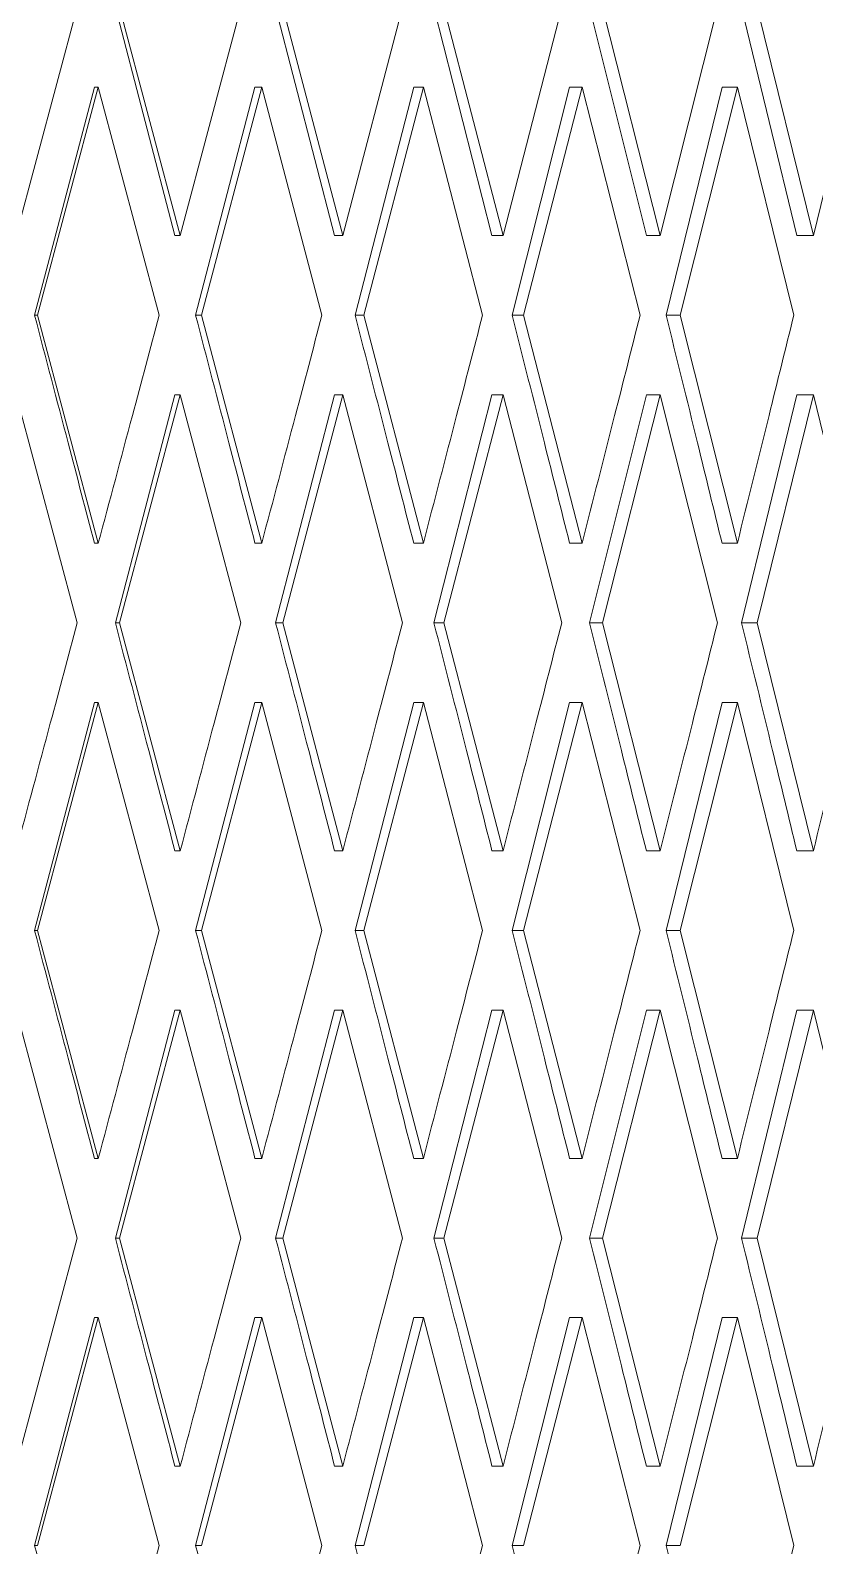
# Model space of a CAD drawing. Header units: centimetres. Extents: x -13594 to 4017, y -3206 to 1780.
# Drawn here: x 2320.89 to 2327.4, y -2204 to -2191.44 of the extents above; entities that cross this region are included whole.
import ezdxf

# ---------------------------------------------------------------- set-up
doc = ezdxf.new("R2010")
doc.units = ezdxf.units.CM

msp = doc.modelspace()

# ---------------------------------------------------------------- linework, layer by layer
at = {"color": 7, "linetype": 'Continuous', "lineweight": 0}
for p, q in [((2320.777, -2193.139), (2321.282, -2191.248)), ((2321.599, -2191.248), (2322.093, -2193.139)), ((2321.634, -2191.248), (2322.137, -2193.139)), ((2322.137, -2193.139), (2322.639, -2191.248)), ((2322.928, -2191.248), (2323.417, -2193.139)), ((2322.988, -2191.248), (2323.485, -2193.139)), ((2323.485, -2193.139), (2323.98, -2191.248)), ((2324.241, -2191.248), (2324.722, -2193.139)), ((2324.324, -2191.248), (2324.814, -2193.139)), ((2324.814, -2193.139), (2325.3, -2191.248)), ((2325.531, -2191.248), (2326.002, -2193.139)), ((2325.638, -2191.248), (2326.117, -2193.139)), ((2326.117, -2193.139), (2326.592, -2191.248)), ((2326.792, -2191.248), (2327.25, -2193.139)), ((2326.921, -2191.248), (2327.387, -2193.139)), ((2327.387, -2193.139), (2327.848, -2191.248)), ((2320.93, -2193.799), (2321.426, -2191.908)), ((2321.458, -2191.908), (2320.953, -2193.799)), ((2321.458, -2191.908), (2321.426, -2191.908)), ((2321.962, -2193.799), (2321.458, -2191.908)), ((2322.265, -2193.799), (2322.757, -2191.908)), ((2322.813, -2191.908), (2322.313, -2193.799)), ((2322.813, -2191.908), (2322.757, -2191.908)), ((2323.312, -2193.799), (2322.813, -2191.908)), ((2323.587, -2193.799), (2324.073, -2191.908)), ((2324.153, -2191.908), (2323.659, -2193.799)), ((2324.153, -2191.908), (2324.073, -2191.908)), ((2324.644, -2193.799), (2324.153, -2191.908)), ((2324.89, -2193.799), (2325.366, -2191.908)), ((2325.469, -2191.908), (2324.984, -2193.799)), ((2325.469, -2191.908), (2325.366, -2191.908)), ((2325.95, -2193.799), (2325.469, -2191.908)), ((2326.166, -2193.799), (2326.63, -2191.908)), ((2326.757, -2191.908), (2326.283, -2193.799)), ((2326.757, -2191.908), (2326.63, -2191.908)), ((2327.225, -2193.799), (2326.757, -2191.908)), ((2322.137, -2193.139), (2322.093, -2193.139)), ((2323.485, -2193.139), (2323.417, -2193.139)), ((2324.814, -2193.139), (2324.722, -2193.139)), ((2326.117, -2193.139), (2326.002, -2193.139)), ((2327.387, -2193.139), (2327.25, -2193.139)), ((2320.93, -2193.799), (2320.953, -2193.799)), ((2320.953, -2193.799), (2321.458, -2195.69)), ((2322.265, -2193.799), (2322.313, -2193.799)), ((2322.313, -2193.799), (2322.813, -2195.69)), ((2323.587, -2193.799), (2323.659, -2193.799)), ((2323.659, -2193.799), (2324.153, -2195.69)), ((2324.89, -2193.799), (2324.984, -2193.799)), ((2324.984, -2193.799), (2325.469, -2195.69)), ((2326.166, -2193.799), (2326.283, -2193.799)), ((2326.283, -2193.799), (2326.757, -2195.69)), ((2321.282, -2196.35), (2320.777, -2194.46)), ((2321.599, -2196.35), (2322.093, -2194.459)), ((2322.137, -2194.459), (2321.634, -2196.35)), ((2322.137, -2194.46), (2322.093, -2194.46)), ((2322.639, -2196.35), (2322.137, -2194.46)), ((2322.928, -2196.35), (2323.417, -2194.459)), ((2323.485, -2194.459), (2322.988, -2196.35)), ((2323.485, -2194.46), (2323.417, -2194.46)), ((2323.98, -2196.35), (2323.485, -2194.46)), ((2324.241, -2196.35), (2324.722, -2194.459)), ((2324.814, -2194.459), (2324.324, -2196.35)), ((2324.814, -2194.46), (2324.722, -2194.46)), ((2325.3, -2196.35), (2324.814, -2194.46)), ((2325.531, -2196.35), (2326.002, -2194.459)), ((2326.117, -2194.459), (2325.638, -2196.35)), ((2326.117, -2194.46), (2326.002, -2194.46)), ((2326.592, -2196.35), (2326.117, -2194.46)), ((2326.792, -2196.35), (2327.25, -2194.459)), ((2327.387, -2194.459), (2326.921, -2196.35)), ((2327.387, -2194.46), (2327.25, -2194.46)), ((2327.848, -2196.35), (2327.387, -2194.46)), ((2321.458, -2195.69), (2321.426, -2195.69)), ((2322.813, -2195.69), (2322.757, -2195.69)), ((2324.153, -2195.69), (2324.073, -2195.69)), ((2325.469, -2195.69), (2325.366, -2195.69)), ((2326.757, -2195.69), (2326.63, -2195.69)), ((2321.599, -2196.35), (2321.634, -2196.35)), ((2321.634, -2196.35), (2322.137, -2198.241)), ((2322.928, -2196.35), (2322.988, -2196.35)), ((2322.988, -2196.35), (2323.485, -2198.241)), ((2324.241, -2196.35), (2324.324, -2196.35)), ((2324.324, -2196.35), (2324.814, -2198.241)), ((2325.531, -2196.35), (2325.638, -2196.35)), ((2325.638, -2196.35), (2326.117, -2198.241)), ((2326.792, -2196.35), (2326.921, -2196.35)), ((2326.921, -2196.35), (2327.387, -2198.241)), ((2320.93, -2198.901), (2321.426, -2197.01)), ((2321.458, -2197.01), (2320.953, -2198.901)), ((2321.458, -2197.011), (2321.426, -2197.011)), ((2321.962, -2198.901), (2321.458, -2197.011)), ((2322.265, -2198.901), (2322.757, -2197.01)), ((2322.813, -2197.01), (2322.313, -2198.901)), ((2322.813, -2197.011), (2322.757, -2197.011)), ((2323.312, -2198.901), (2322.813, -2197.011)), ((2323.587, -2198.901), (2324.073, -2197.01)), ((2324.153, -2197.01), (2323.659, -2198.901)), ((2324.153, -2197.011), (2324.073, -2197.011)), ((2324.644, -2198.901), (2324.153, -2197.011)), ((2324.89, -2198.901), (2325.366, -2197.01)), ((2325.469, -2197.01), (2324.984, -2198.901)), ((2325.469, -2197.011), (2325.366, -2197.011)), ((2325.95, -2198.901), (2325.469, -2197.011)), ((2326.166, -2198.901), (2326.63, -2197.01)), ((2326.757, -2197.01), (2326.283, -2198.901)), ((2326.757, -2197.011), (2326.63, -2197.011)), ((2327.225, -2198.901), (2326.757, -2197.011)), ((2322.137, -2198.241), (2322.093, -2198.241)), ((2323.485, -2198.241), (2323.417, -2198.241)), ((2324.814, -2198.241), (2324.722, -2198.241)), ((2326.117, -2198.241), (2326.002, -2198.241)), ((2327.387, -2198.241), (2327.25, -2198.241)), ((2320.93, -2198.901), (2320.953, -2198.901)), ((2320.953, -2198.901), (2321.458, -2200.792)), ((2322.265, -2198.901), (2322.313, -2198.901)), ((2322.313, -2198.901), (2322.813, -2200.792)), ((2323.587, -2198.901), (2323.659, -2198.901)), ((2323.659, -2198.901), (2324.153, -2200.792)), ((2324.89, -2198.901), (2324.984, -2198.901)), ((2324.984, -2198.901), (2325.469, -2200.792)), ((2326.166, -2198.901), (2326.283, -2198.901)), ((2326.283, -2198.901), (2326.757, -2200.792)), ((2321.282, -2201.452), (2320.777, -2199.561)), ((2321.599, -2201.452), (2322.093, -2199.561)), ((2322.137, -2199.561), (2321.634, -2201.452)), ((2322.137, -2199.561), (2322.093, -2199.561)), ((2322.639, -2201.452), (2322.137, -2199.561)), ((2322.928, -2201.452), (2323.417, -2199.561)), ((2323.485, -2199.561), (2322.988, -2201.452)), ((2323.485, -2199.561), (2323.417, -2199.561)), ((2323.98, -2201.452), (2323.485, -2199.561)), ((2324.241, -2201.452), (2324.722, -2199.561)), ((2324.814, -2199.561), (2324.324, -2201.452)), ((2324.814, -2199.561), (2324.722, -2199.561)), ((2325.3, -2201.452), (2324.814, -2199.561)), ((2325.531, -2201.452), (2326.002, -2199.561)), ((2326.117, -2199.561), (2325.638, -2201.452)), ((2326.117, -2199.561), (2326.002, -2199.561)), ((2326.592, -2201.452), (2326.117, -2199.561)), ((2326.792, -2201.452), (2327.25, -2199.561)), ((2327.387, -2199.561), (2326.921, -2201.452)), ((2327.387, -2199.561), (2327.25, -2199.561)), ((2327.848, -2201.452), (2327.387, -2199.561)), ((2321.458, -2200.792), (2321.426, -2200.792)), ((2322.813, -2200.792), (2322.757, -2200.792)), ((2324.153, -2200.792), (2324.073, -2200.792)), ((2325.469, -2200.792), (2325.366, -2200.792)), ((2326.757, -2200.792), (2326.63, -2200.792)), ((2320.777, -2203.343), (2321.282, -2201.452)), ((2321.599, -2201.452), (2321.634, -2201.452)), ((2321.634, -2201.452), (2322.137, -2203.343)), ((2322.928, -2201.452), (2322.988, -2201.452)), ((2322.988, -2201.452), (2323.485, -2203.343)), ((2324.241, -2201.452), (2324.324, -2201.452)), ((2324.324, -2201.452), (2324.814, -2203.343)), ((2325.531, -2201.452), (2325.638, -2201.452)), ((2325.638, -2201.452), (2326.117, -2203.343)), ((2326.792, -2201.452), (2326.921, -2201.452)), ((2326.921, -2201.452), (2327.387, -2203.343)), ((2320.93, -2204.003), (2321.426, -2202.112)), ((2321.458, -2202.112), (2320.953, -2204.003)), ((2321.458, -2202.112), (2321.426, -2202.112)), ((2321.962, -2204.003), (2321.458, -2202.112)), ((2322.265, -2204.003), (2322.757, -2202.112)), ((2322.813, -2202.112), (2322.313, -2204.003)), ((2322.813, -2202.112), (2322.757, -2202.112)), ((2323.312, -2204.003), (2322.813, -2202.112)), ((2323.587, -2204.003), (2324.073, -2202.112)), ((2324.153, -2202.112), (2323.659, -2204.003)), ((2324.153, -2202.112), (2324.073, -2202.112)), ((2324.644, -2204.003), (2324.153, -2202.112)), ((2324.89, -2204.003), (2325.366, -2202.112)), ((2325.469, -2202.112), (2324.984, -2204.003)), ((2325.469, -2202.112), (2325.366, -2202.112)), ((2325.95, -2204.003), (2325.469, -2202.112)), ((2326.166, -2204.003), (2326.63, -2202.112)), ((2326.757, -2202.112), (2326.283, -2204.003)), ((2326.757, -2202.112), (2326.63, -2202.112)), ((2327.225, -2204.003), (2326.757, -2202.112)), ((2322.137, -2203.343), (2322.093, -2203.343)), ((2323.485, -2203.343), (2323.417, -2203.343)), ((2324.814, -2203.343), (2324.722, -2203.343)), ((2326.117, -2203.343), (2326.002, -2203.343)), ((2327.387, -2203.343), (2327.25, -2203.343)), ((2320.93, -2204.003), (2320.953, -2204.003)), ((2322.265, -2204.003), (2322.313, -2204.003)), ((2323.587, -2204.003), (2323.659, -2204.003)), ((2324.89, -2204.003), (2324.984, -2204.003)), ((2326.165, -2204.003), (2326.283, -2204.003))]:
    msp.add_line(p, q, dxfattribs=at)
for radius in [406.205, 406.022, 404.866, 400.131]:
    msp.add_circle((1945.049, -1822.821), radius, dxfattribs=at)
for points, knots in [([(2320.93, -2193.799), (2321.022, -2194.152), (2321.188, -2194.782), (2321.353, -2195.413), (2321.426, -2195.69)], [0, 0, 0, 0, 0.56, 1, 1, 1, 1]), ([(2321.458, -2195.69), (2321.552, -2195.337), (2321.72, -2194.707), (2321.888, -2194.077), (2321.962, -2193.799)], [0, 0, 0, 0, 0.56, 1, 1, 1, 1]), ([(2322.265, -2193.799), (2322.357, -2194.152), (2322.521, -2194.782), (2322.685, -2195.413), (2322.757, -2195.69)], [0, 0, 0, 0, 0.5599999, 1, 1, 1, 1]), ([(2322.813, -2195.69), (2322.907, -2195.337), (2323.073, -2194.707), (2323.239, -2194.077), (2323.312, -2193.799)], [0, 0, 0, 0, 0.56, 1, 1, 1, 1]), ([(2323.587, -2193.799), (2323.678, -2194.152), (2323.84, -2194.782), (2324.002, -2195.413), (2324.073, -2195.69)], [0, 0, 0, 0, 0.56, 1, 1, 1, 1]), ([(2324.153, -2195.69), (2324.245, -2195.337), (2324.409, -2194.707), (2324.572, -2194.077), (2324.644, -2193.799)], [0, 0, 0, 0, 0.56, 1, 1, 1, 1]), ([(2324.89, -2193.799), (2324.979, -2194.152), (2325.138, -2194.782), (2325.296, -2195.413), (2325.366, -2195.69)], [0, 0, 0, 0, 0.5599999, 1, 1, 1, 1]), ([(2325.469, -2195.69), (2325.559, -2195.337), (2325.72, -2194.707), (2325.88, -2194.077), (2325.95, -2193.799)], [0, 0, 0, 0, 0.56, 1, 1, 1, 1]), ([(2326.166, -2193.799), (2326.253, -2194.152), (2326.408, -2194.782), (2326.562, -2195.413), (2326.63, -2195.69)], [0, 0, 0, 0, 0.56, 1, 1, 1, 1]), ([(2326.757, -2195.69), (2326.844, -2195.337), (2327.001, -2194.707), (2327.156, -2194.077), (2327.225, -2193.799)], [0, 0, 0, 0, 0.56, 1, 1, 1, 1]), ([(2320.777, -2198.241), (2320.871, -2197.888), (2321.04, -2197.258), (2321.208, -2196.628), (2321.282, -2196.35)], [0, 0, 0, 0, 0.56, 1, 1, 1, 1]), ([(2321.599, -2196.35), (2321.691, -2196.703), (2321.856, -2197.333), (2322.021, -2197.964), (2322.093, -2198.241)], [0, 0, 0, 0, 0.56, 1, 1, 1, 1]), ([(2322.137, -2198.241), (2322.231, -2197.888), (2322.398, -2197.258), (2322.565, -2196.628), (2322.639, -2196.35)], [0, 0, 0, 0, 0.56, 1, 1, 1, 1]), ([(2322.928, -2196.35), (2323.02, -2196.703), (2323.183, -2197.333), (2323.346, -2197.964), (2323.417, -2198.241)], [0, 0, 0, 0, 0.56, 1, 1, 1, 1]), ([(2323.485, -2198.241), (2323.578, -2197.888), (2323.743, -2197.258), (2323.908, -2196.628), (2323.98, -2196.35)], [0, 0, 0, 0, 0.56, 1, 1, 1, 1]), ([(2324.241, -2196.35), (2324.331, -2196.703), (2324.492, -2197.333), (2324.652, -2197.964), (2324.722, -2198.241)], [0, 0, 0, 0, 0.56, 1, 1, 1, 1]), ([(2324.814, -2198.241), (2324.905, -2197.888), (2325.068, -2197.258), (2325.229, -2196.628), (2325.3, -2196.35)], [0, 0, 0, 0, 0.56, 1, 1, 1, 1]), ([(2325.531, -2196.35), (2325.619, -2196.703), (2325.777, -2197.333), (2325.933, -2197.964), (2326.002, -2198.241)], [0, 0, 0, 0, 0.56, 1, 1, 1, 1]), ([(2326.117, -2198.241), (2326.206, -2197.888), (2326.365, -2197.258), (2326.522, -2196.628), (2326.592, -2196.35)], [0, 0, 0, 0, 0.56, 1, 1, 1, 1]), ([(2326.792, -2196.35), (2326.877, -2196.703), (2327.031, -2197.333), (2327.183, -2197.964), (2327.25, -2198.241)], [0, 0, 0, 0, 0.56, 1, 1, 1, 1]), ([(2327.387, -2198.241), (2327.474, -2197.888), (2327.628, -2197.258), (2327.781, -2196.628), (2327.848, -2196.35)], [0, 0, 0, 0, 0.56, 1, 1, 1, 1]), ([(2320.93, -2198.901), (2321.022, -2199.254), (2321.188, -2199.884), (2321.353, -2200.515), (2321.426, -2200.792)], [0, 0, 0, 0, 0.56, 1, 1, 1, 1]), ([(2321.458, -2200.792), (2321.552, -2200.439), (2321.72, -2199.809), (2321.888, -2199.179), (2321.962, -2198.901)], [0, 0, 0, 0, 0.56, 1, 1, 1, 1]), ([(2322.265, -2198.901), (2322.357, -2199.254), (2322.521, -2199.884), (2322.685, -2200.515), (2322.757, -2200.792)], [0, 0, 0, 0, 0.56, 1, 1, 1, 1]), ([(2322.813, -2200.792), (2322.907, -2200.439), (2323.073, -2199.809), (2323.239, -2199.179), (2323.312, -2198.901)], [0, 0, 0, 0, 0.5599999, 1, 1, 1, 1]), ([(2323.587, -2198.901), (2323.678, -2199.254), (2323.84, -2199.884), (2324.002, -2200.515), (2324.073, -2200.792)], [0, 0, 0, 0, 0.5599999, 1, 1, 1, 1]), ([(2324.153, -2200.792), (2324.245, -2200.439), (2324.409, -2199.809), (2324.572, -2199.179), (2324.644, -2198.901)], [0, 0, 0, 0, 0.56, 1, 1, 1, 1]), ([(2324.89, -2198.901), (2324.979, -2199.254), (2325.138, -2199.884), (2325.296, -2200.515), (2325.366, -2200.792)], [0, 0, 0, 0, 0.5599999, 1, 1, 1, 1]), ([(2325.469, -2200.792), (2325.559, -2200.439), (2325.72, -2199.809), (2325.88, -2199.179), (2325.95, -2198.901)], [0, 0, 0, 0, 0.56, 1, 1, 1, 1]), ([(2326.166, -2198.901), (2326.253, -2199.254), (2326.408, -2199.884), (2326.562, -2200.515), (2326.63, -2200.792)], [0, 0, 0, 0, 0.56, 1, 1, 1, 1]), ([(2326.757, -2200.792), (2326.844, -2200.439), (2327.001, -2199.809), (2327.156, -2199.179), (2327.225, -2198.901)], [0, 0, 0, 0, 0.56, 1, 1, 1, 1]), ([(2321.599, -2201.452), (2321.691, -2201.805), (2321.856, -2202.435), (2322.021, -2203.066), (2322.093, -2203.343)], [0, 0, 0, 0, 0.56, 1, 1, 1, 1]), ([(2322.137, -2203.343), (2322.231, -2202.99), (2322.398, -2202.36), (2322.565, -2201.73), (2322.639, -2201.452)], [0, 0, 0, 0, 0.56, 1, 1, 1, 1]), ([(2322.928, -2201.452), (2323.02, -2201.805), (2323.183, -2202.435), (2323.346, -2203.066), (2323.417, -2203.343)], [0, 0, 0, 0, 0.5599999, 1, 1, 1, 1]), ([(2323.485, -2203.343), (2323.578, -2202.99), (2323.743, -2202.36), (2323.908, -2201.73), (2323.98, -2201.452)], [0, 0, 0, 0, 0.56, 1, 1, 1, 1]), ([(2324.241, -2201.452), (2324.331, -2201.805), (2324.492, -2202.435), (2324.652, -2203.066), (2324.722, -2203.343)], [0, 0, 0, 0, 0.56, 1, 1, 1, 1]), ([(2324.814, -2203.343), (2324.905, -2202.99), (2325.068, -2202.36), (2325.229, -2201.73), (2325.3, -2201.452)], [0, 0, 0, 0, 0.56, 1, 1, 1, 1]), ([(2325.531, -2201.452), (2325.619, -2201.805), (2325.777, -2202.435), (2325.933, -2203.066), (2326.002, -2203.343)], [0, 0, 0, 0, 0.56, 1, 1, 1, 1]), ([(2326.117, -2203.343), (2326.206, -2202.99), (2326.365, -2202.36), (2326.522, -2201.73), (2326.592, -2201.452)], [0, 0, 0, 0, 0.56, 1, 1, 1, 1]), ([(2326.792, -2201.452), (2326.877, -2201.805), (2327.031, -2202.435), (2327.183, -2203.066), (2327.25, -2203.343)], [0, 0, 0, 0, 0.56, 1, 1, 1, 1]), ([(2327.387, -2203.343), (2327.474, -2202.99), (2327.628, -2202.36), (2327.781, -2201.73), (2327.848, -2201.452)], [0, 0, 0, 0, 0.56, 1, 1, 1, 1]), ([(2320.93, -2204.003), (2321.022, -2204.356), (2321.188, -2204.986), (2321.353, -2205.617), (2321.426, -2205.894)], [0, 0, 0, 0, 0.56, 1, 1, 1, 1]), ([(2321.458, -2205.894), (2321.552, -2205.541), (2321.72, -2204.911), (2321.888, -2204.281), (2321.962, -2204.003)], [0, 0, 0, 0, 0.56, 1, 1, 1, 1]), ([(2322.265, -2204.003), (2322.357, -2204.356), (2322.521, -2204.986), (2322.685, -2205.617), (2322.757, -2205.894)], [0, 0, 0, 0, 0.56, 1, 1, 1, 1]), ([(2322.813, -2205.894), (2322.907, -2205.541), (2323.073, -2204.911), (2323.239, -2204.281), (2323.312, -2204.003)], [0, 0, 0, 0, 0.56, 1, 1, 1, 1]), ([(2323.587, -2204.003), (2323.678, -2204.356), (2323.84, -2204.986), (2324.002, -2205.617), (2324.073, -2205.894)], [0, 0, 0, 0, 0.5599999, 1, 1, 1, 1]), ([(2324.153, -2205.894), (2324.245, -2205.541), (2324.409, -2204.911), (2324.572, -2204.281), (2324.644, -2204.003)], [0, 0, 0, 0, 0.56, 1, 1, 1, 1]), ([(2324.89, -2204.003), (2324.979, -2204.356), (2325.138, -2204.986), (2325.296, -2205.617), (2325.366, -2205.894)], [0, 0, 0, 0, 0.56, 1, 1, 1, 1]), ([(2325.469, -2205.894), (2325.559, -2205.541), (2325.72, -2204.911), (2325.88, -2204.281), (2325.95, -2204.003)], [0, 0, 0, 0, 0.56, 1, 1, 1, 1]), ([(2326.166, -2204.003), (2326.253, -2204.356), (2326.408, -2204.986), (2326.562, -2205.617), (2326.63, -2205.894)], [0, 0, 0, 0, 0.56, 1, 1, 1, 1]), ([(2326.757, -2205.894), (2326.844, -2205.541), (2327.001, -2204.911), (2327.156, -2204.281), (2327.225, -2204.003)], [0, 0, 0, 0, 0.56, 1, 1, 1, 1])]:
    msp.add_open_spline(points, degree=3, knots=knots, dxfattribs=at)

doc.saveas('drawing.dxf')
